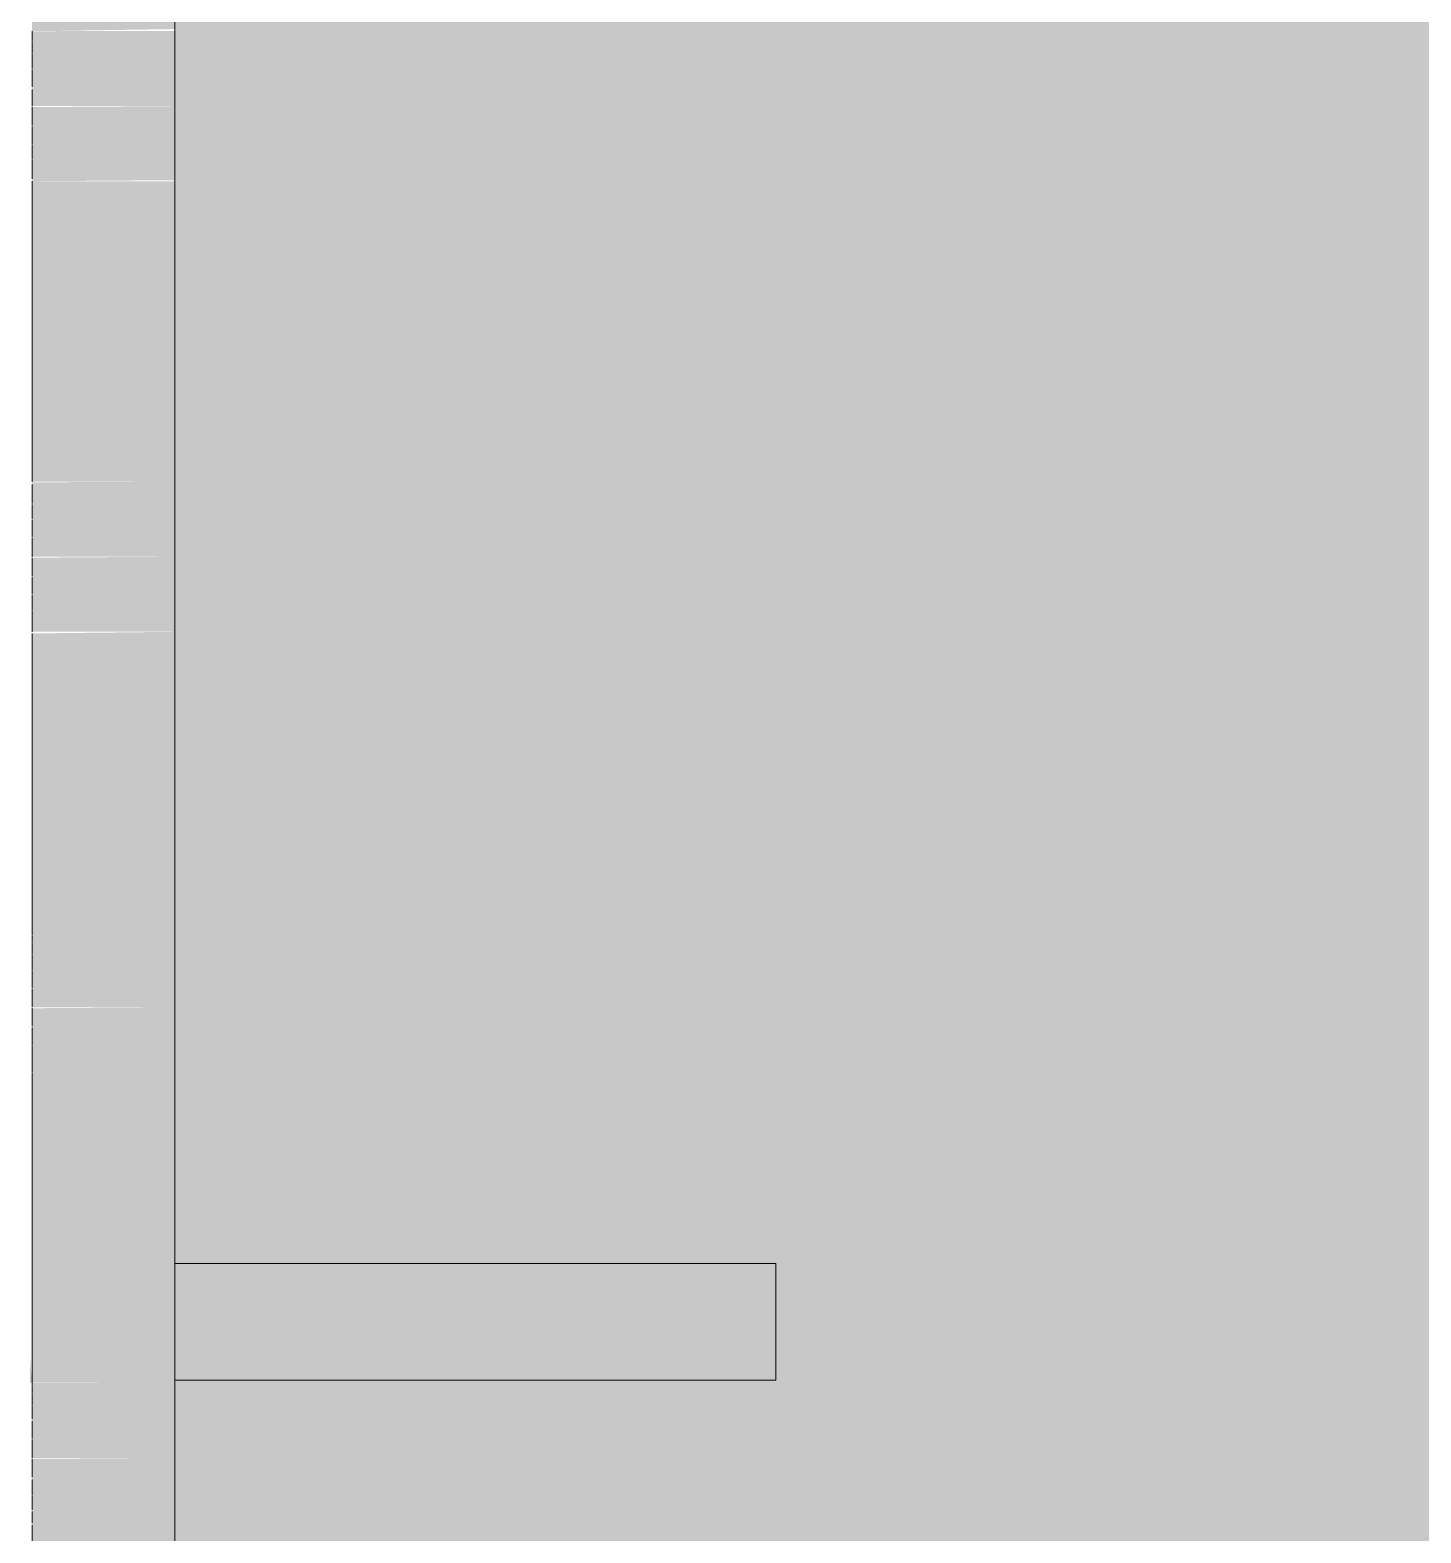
# Model space of a CAD drawing. Header units: millimetres. Extents: x 855 to 84199, y -1987 to 21700.
# Drawn here: x 29187.7 to 29372.8, y 1240 to 1440.1 of the extents above; entities that cross this region are included whole.
import ezdxf

# ---------------------------------------------------------------- set-up
doc = ezdxf.new("R2010")
doc.units = ezdxf.units.MM
doc.layers.add('A-WALL-PATT', color=7, linetype='Continuous', lineweight=9)
doc.layers.add('I-WALL', color=7, linetype='Continuous', lineweight=9)
for name, color, linetype, lineweight, true_color in [('I-FURN-10', 7, 'Continuous', 9, 0x888888), ('I-FURN-11', 7, 'Continuous', 9, 0x7f7f7f), ('I-FURN-12', 7, 'Continuous', 9, 0x838383), ('I-FURN-13', 7, 'Continuous', 9, 0x858585), ('I-FURN-2', 7, 'Continuous', 9, 0x949494), ('I-FURN-4', 7, 'Continuous', 9, 0x9e9e9e), ('I-FURN-5', 7, 'Continuous', 9, 0x818181), ('I-FURN-6', 9, 'Continuous', 9, 0x808080), ('I-FURN-7', 7, 'Continuous', 9, 0xc0c0c0), ('I-FURN-8', 7, 'Continuous', 9, 0xacacac), ('I-FURN-9', 7, 'Continuous', 9, 0x8d8d8d)]:
    doc.layers.add(name, color=color, linetype=linetype, lineweight=lineweight, true_color=true_color)
doc.layers.add('I-FURN-3', color=7, linetype='Continuous', lineweight=9, true_color=0x7f7f7f, transparency=0.7)

# ---------------------------------------------------------------- blocks, each defined once
blk = doc.blocks.new('Бизиборд лего - бизиборд 1_21б-32328682-Развертка 1_60-1')
at = {"layer": 'I-FURN-3'}
h = blk.add_hatch(color=256, dxfattribs=at)
h.paths.add_polyline_path([(100840, 500), (100840, 540), (100821, 540), (100821, 500)])
h.paths.add_polyline_path([(100821, 560), (100840, 560), (100840, 600), (100821, 600), (100821, 563.03)])
h.paths.add_polyline_path([(100821, 620), (100840, 620), (100840, 660), (100821, 660), (100821, 627.41)])
h.paths.add_polyline_path([(100821, 680), (100840, 680), (100840, 720), (100821, 719.96), (100821, 683.75)])
h.paths.add_polyline_path([(100823.69, 740), (100840, 740.08), (100840, 780), (100821, 780), (100821, 740), (100823.1, 740)])
h.paths.add_polyline_path([(100824.29, 800), (100840, 800), (100840, 840), (100821, 840), (100821, 800), (100823.1, 800)])
h.paths.add_polyline_path([(100825.47, 860), (100840, 860.19), (100840, 900), (100821, 900), (100821, 860), (100824.29, 860)])
h.paths.add_polyline_path([(100825.47, 920), (100840, 920), (100840, 960), (100821, 960), (100821, 920)])
h.paths.add_polyline_path([(100821, 980), (100840, 980), (100840, 1020), (100821, 1020), (100821, 981.52)])
h.paths.add_polyline_path([(100821, 1040), (100840, 1040), (100840, 1120), (100821, 1120), (100821, 1041.88)])
h.paths.add_polyline_path([(100821, 1140), (100840, 1140), (100840, 1180), (100821, 1180), (100821, 1140.47)])
h.paths.add_polyline_path([(100821, 1200), (100840, 1200), (100840, 1240), (100821, 1240), (100821, 1206.87)])
h.paths.add_polyline_path([(100821, 1260), (100840, 1260), (100840, 1300), (100821, 1300), (100821, 1263.21)])
h.paths.add_polyline_path([(100840, 1320), (100840, 1360), (100821, 1359.78), (100821, 1320), (100839.7, 1320)])
h.paths.add_polyline_path([(100825.47, 1380), (100840, 1380), (100840, 1420), (100821, 1420), (100821, 1380)])
h.paths.add_polyline_path([(100823.1, 1440), (100840, 1440.26), (100840, 1480), (100821, 1480), (100821, 1440), (100822.51, 1440)])
h.paths.add_polyline_path([(100821, 1500), (100840, 1500), (100840, 1540), (100821, 1540), (100821, 1500.62)])
h.paths.add_polyline_path([(100821, 1560), (100840, 1560), (100840, 1600), (100821, 1600), (100821, 1560.98)])
h.paths.add_polyline_path([(100821, 1620), (100840, 1620), (100840, 1700), (100821, 1699.81), (100821, 1621.34)])
h.paths.add_polyline_path([(100821, 1720), (100840, 1720), (100840, 1760), (100821, 1760), (100821, 1721.94)])
h.paths.add_polyline_path([(100821, 1780), (100840, 1780), (100840, 1820), (100821, 1820), (100821, 1782.3)])
h.paths.add_polyline_path([(100821, 1840), (100840, 1840.28), (100840, 1880), (100821, 1880), (100821, 1842.66)])
h.paths.add_polyline_path([(100839.7, 1900), (100840, 1900), (100840, 1940), (100821, 1940), (100821, 1900)])
h.paths.add_polyline_path([(100830.21, 1960), (100840, 1960), (100840, 2000), (100821, 2000), (100821, 1960), (100827.84, 1960)])
h.paths.add_polyline_path([(100821, 2020), (100840, 2020), (100840, 2060), (100821, 2059.96), (100821, 2027.77)])
h.paths.add_polyline_path([(100825.47, 2080), (100840, 2080.08), (100840, 2120), (100821, 2120), (100821, 2080), (100823.1, 2080)])
h.paths.add_polyline_path([(100821, 2140), (100840, 2140.02), (100840, 2180), (100821, 2180), (100821, 2140.44)])
h.paths.add_polyline_path([(100821, 2200), (100840, 2200), (100840, 2240), (100821, 2240), (100821, 2200.8)])
h = blk.add_hatch(color=256, dxfattribs=at)
h.paths.add_polyline_path([(100820.73, 500), (100821, 500), (100820.73, 514.74)])
h.paths.add_polyline_path([(100820.73, 560), (100821, 560), (100820.73, 563.03)])
h.paths.add_polyline_path([(100820.73, 620), (100821, 620), (100820.73, 627.41)])
h.paths.add_polyline_path([(100820.73, 740), (100821, 740.08), (100820.73, 740.08)])
h.paths.add_polyline_path([(100820.73, 800), (100821, 800), (100820.73, 800.44)])
h.paths.add_polyline_path([(100820.73, 860), (100821, 860), (100820.73, 860.8)])
h.paths.add_polyline_path([(100820.73, 920), (100821, 920), (100820.73, 925.19)])
h.paths.add_polyline_path([(100820.73, 1040), (100821, 1040), (100820.73, 1041.88)])
h.paths.add_polyline_path([(100820.73, 1140), (100821, 1140), (100820.73, 1140.47)])
h.paths.add_polyline_path([(100820.73, 1200), (100821, 1200), (100820.73, 1206.87)])
h.paths.add_polyline_path([(100820.73, 1260), (100821, 1260), (100820.73, 1263.21)])
h.paths.add_polyline_path([(100820.73, 1560), (100821, 1560), (100820.73, 1560.98)])
h.paths.add_polyline_path([(100820.73, 1620), (100821, 1620), (100820.73, 1621.34)])
h.paths.add_polyline_path([(100820.73, 1780), (100821, 1780), (100820.73, 1782.3)])
h.paths.add_polyline_path([(100820.73, 1840), (100821, 1840), (100820.73, 1842.66)])
h.paths.add_polyline_path([(100820.73, 1900), (100821, 1900), (100820.73, 1915.1)])
h.paths.add_polyline_path([(100820.73, 1960), (100821, 1960), (100820.73, 1963.38)])
h.paths.add_polyline_path([(100820.73, 2080), (100821, 2080.08), (100820.73, 2080.08)])
for points in [[(100821, 1430), (100840, 1430), (100840, 1440), (100821, 1439.98), (100821, 1432.21)], [(100821, 1420), (100840, 1420.14), (100840, 1430), (100821, 1429.87), (100821, 1420.14)], [(100821, 1370), (100840, 1370), (100840, 1380), (100821, 1379.9), (100821, 1371.85)], [(100833.18, 1360), (100840, 1360), (100840, 1370), (100821, 1369.87), (100821, 1360), (100832.59, 1360)], [(100837.33, 1310), (100840, 1310), (100840, 1320), (100821, 1319.98), (100821, 1310), (100834.96, 1310)], [(100823.1, 1300), (100840, 1300), (100840, 1310), (100821, 1309.87), (100821, 1300)], [(100896.62, 1260.36), (100920, 1260.36), (100920, 1275.87), (100840, 1275.87), (100840, 1260.36), (100858.68, 1260.36)], [(100821, 1250), (100840, 1250), (100840, 1260), (100821, 1259.98), (100821, 1251.13)], [(100821, 1240), (100840, 1240), (100840, 1250), (100821, 1249.87), (100821, 1240.32)]]:
    blk.add_hatch(color=256, dxfattribs=at).paths.add_polyline_path(points)
at = {"layer": 'I-FURN-10'}
for p, q in [((100840, 1435), (100840, 1437.07)), ((100840, 1437.07), (100840, 1430)), ((100840, 1430), (100840, 1435)), ((100840, 1430), (100840, 1430)), ((100840, 1380), (100840, 1420)), ((100840, 1380), (100840, 1420)), ((100840, 1375), (100840, 1377.07)), ((100840, 1377.07), (100840, 1370)), ((100840, 1370), (100840, 1375)), ((100840, 1370), (100840, 1360.34)), ((100840, 1360.34), (100840, 1370)), ((100840, 1320), (100840, 1359.78)), ((100840, 1320), (100840, 1359.78)), ((100840, 1310), (100840, 1310)), ((100840, 1310), (100840, 1310)), ((100840, 1275.87), (100840, 1300)), ((100840, 1275.87), (100840, 1300)), ((100920, 1275.87), (100840, 1275.87)), ((100840, 1260.36), (100840, 1275.87)), ((100840, 1260.36), (100840, 1275.87)), ((100840, 1260.36), (100840, 1275.87)), ((100920, 1260.36), (100920, 1275.87)), ((100840, 1260.36), (100920, 1260.36)), ((100840, 1260), (100840, 1260.36)), ((100840, 1260), (100840, 1260.36)), ((100840, 1250), (100840, 1255)), ((100840, 1255), (100840, 1250)), ((100840, 1250), (100840, 1250))]:
    blk.add_line(p, q, dxfattribs=at)
at = {"layer": 'I-FURN-11'}
for p, q in [((100840, 1420.34), (100840, 1440)), ((100840, 1440), (100840, 1432.59)), ((100840, 1430), (100840, 1440)), ((100840, 1420.34), (100840, 1440)), ((100840, 1420.34), (100840, 1440)), ((100840, 1420.34), (100840, 1440)), ((100840, 1420.34), (100840, 1440)), ((100840, 1439.66), (100840, 1440)), ((100840, 1440), (100840, 1430)), ((100840, 1420.34), (100840, 1440)), ((100840, 1420.34), (100840, 1440)), ((100840, 1420.34), (100840, 1440)), ((100840, 1432.59), (100840, 1439.66)), ((100840, 1439.66), (100840, 1437.07)), ((100840, 1437.07), (100840, 1439.66)), ((100840, 1439.66), (100840, 1430)), ((100840, 1430), (100840, 1439.66)), ((100840, 1430), (100840, 1439.66)), ((100840, 1439.66), (100840, 1430)), ((100840, 1439.66), (100840, 1435)), ((100840, 1438.66), (100840, 1439.66)), ((100840, 1439.66), (100840, 1430)), ((100840, 1438.66), (100840, 1439.66)), ((100840, 1438.66), (100840, 1430)), ((100840, 1430), (100840, 1438.66)), ((100840, 1430), (100840, 1438.66)), ((100840, 1438.66), (100840, 1430)), ((100840, 1438.66), (100840, 1437.07)), ((100840, 1430), (100840, 1438.66)), ((100840, 1430), (100840, 1438.66)), ((100840, 1438.66), (100840, 1435)), ((100840, 1430), (100840, 1438.66)), ((100840, 1432.59), (100840, 1438.66)), ((100840, 1437.07), (100840, 1435)), ((100840, 1435), (100840, 1437.07)), ((100840, 1437.07), (100840, 1430)), ((100840, 1430), (100840, 1435)), ((100840, 1435), (100840, 1430)), ((100840, 1435), (100840, 1432.59)), ((100840, 1432.59), (100840, 1435)), ((100840, 1435), (100840, 1430)), ((100840, 1435), (100840, 1432.59)), ((100840, 1430), (100840, 1432.59)), ((100840, 1432.59), (100840, 1430)), ((100840, 1432.59), (100840, 1430)), ((100840, 1430), (100840, 1432.59)), ((100840, 1432.59), (100840, 1430)), ((100840, 1430), (100840, 1432.59)), ((100840, 1430), (100840, 1432.59)), ((100840, 1432.59), (100840, 1430)), ((100840, 1432.59), (100840, 1430)), ((100840, 1430), (100840, 1432.59)), ((100840, 1430), (100840, 1421.34)), ((100840, 1421.34), (100840, 1430)), ((100840, 1430), (100840, 1430)), ((100840, 1430), (100840, 1421.34)), ((100840, 1421.34), (100840, 1430)), ((100840, 1430), (100840, 1430)), ((100840, 1430), (100840, 1430)), ((100840, 1430), (100840, 1430)), ((100840, 1430), (100840, 1430)), ((100840, 1430), (100840, 1430)), ((100840, 1430), (100840, 1430)), ((100840, 1430), (100840, 1430)), ((100840, 1430), (100840, 1430)), ((100840, 1430), (100840, 1425)), ((100840, 1425), (100840, 1430)), ((100840, 1430), (100840, 1430)), ((100840, 1430), (100840, 1422.93)), ((100840, 1422.93), (100840, 1430)), ((100840, 1430), (100840, 1430)), ((100840, 1430), (100840, 1430)), ((100840, 1430), (100840, 1430)), ((100840, 1430), (100840, 1430)), ((100840, 1430), (100840, 1430)), ((100840, 1430), (100840, 1430)), ((100840, 1430), (100840, 1430)), ((100840, 1430), (100840, 1430)), ((100840, 1430), (100840, 1430)), ((100840, 1430), (100840, 1430)), ((100840, 1430), (100840, 1430)), ((100840, 1430), (100840, 1430)), ((100840, 1430), (100840, 1430)), ((100840, 1430), (100840, 1430)), ((100840, 1430), (100840, 1422.93)), ((100840, 1425), (100840, 1430)), ((100840, 1425), (100840, 1430)), ((100840, 1430), (100840, 1425)), ((100840, 1430), (100840, 1430)), ((100840, 1422.93), (100840, 1430)), ((100840, 1430), (100840, 1422.93)), ((100840, 1430), (100840, 1430)), ((100840, 1430), (100840, 1430)), ((100840, 1430), (100840, 1430)), ((100840, 1430), (100840, 1430)), ((100840, 1430), (100840, 1430)), ((100840, 1420), (100840, 1430)), ((100840, 1430), (100840, 1420)), ((100840, 1430), (100840, 1430)), ((100840, 1430), (100840, 1430)), ((100840, 1430), (100840, 1430)), ((100840, 1430), (100840, 1430)), ((100840, 1430), (100840, 1430)), ((100840, 1430), (100840, 1430)), ((100840, 1430), (100840, 1430)), ((100840, 1430), (100840, 1430)), ((100840, 1430), (100840, 1430)), ((100840, 1430), (100840, 1430)), ((100840, 1430), (100840, 1430)), ((100840, 1430), (100840, 1430)), ((100840, 1430), (100840, 1430)), ((100840, 1430), (100840, 1430)), ((100840, 1430), (100840, 1430)), ((100840, 1430), (100840, 1430)), ((100840, 1430), (100840, 1430)), ((100840, 1430), (100840, 1430)), ((100840, 1430), (100840, 1430)), ((100840, 1430), (100840, 1430)), ((100840, 1430), (100840, 1430)), ((100840, 1430), (100840, 1430)), ((100840, 1430), (100840, 1430)), ((100840, 1425), (100840, 1430)), ((100840, 1430), (100840, 1425)), ((100840, 1430), (100840, 1430)), ((100840, 1430), (100840, 1430)), ((100840, 1421.34), (100840, 1430)), ((100840, 1430), (100840, 1421.34)), ((100840, 1420.34), (100840, 1430)), ((100840, 1430), (100840, 1422.93)), ((100840, 1422.93), (100840, 1425)), ((100840, 1422.93), (100840, 1421.34)), ((100840, 1421.34), (100840, 1422.93)), ((100840, 1421.34), (100840, 1422.93)), ((100840, 1422.93), (100840, 1421.34)), ((100840, 1422.93), (100840, 1420.34)), ((100840, 1421.34), (100840, 1421.34)), ((100840, 1379.66), (100840, 1380)), ((100840, 1380), (100840, 1379.66)), ((100840, 1380), (100840, 1377.07)), ((100840, 1378.66), (100840, 1380)), ((100840, 1360), (100840, 1379.66)), ((100840, 1370), (100840, 1379.66)), ((100840, 1379.66), (100840, 1370)), ((100840, 1360), (100840, 1379.66)), ((100840, 1379.66), (100840, 1378.66)), ((100840, 1378.66), (100840, 1379.66)), ((100840, 1360), (100840, 1379.66)), ((100840, 1360), (100840, 1379.66)), ((100840, 1377.07), (100840, 1379.66)), ((100840, 1379.66), (100840, 1375)), ((100840, 1379.66), (100840, 1370)), ((100840, 1370), (100840, 1379.66)), ((100840, 1360), (100840, 1379.66)), ((100840, 1370), (100840, 1379.66)), ((100840, 1379.66), (100840, 1372.59)), ((100840, 1360), (100840, 1379.66)), ((100840, 1360), (100840, 1379.66)), ((100840, 1378.66), (100840, 1379.66)), ((100840, 1379.66), (100840, 1378.66)), ((100840, 1360), (100840, 1379.66)), ((100840, 1370), (100840, 1378.66)), ((100840, 1378.66), (100840, 1370)), ((100840, 1378.66), (100840, 1370)), ((100840, 1370), (100840, 1378.66)), ((100840, 1378.66), (100840, 1378.66)), ((100840, 1377.07), (100840, 1378.66)), ((100840, 1378.66), (100840, 1370)), ((100840, 1378.66), (100840, 1377.07)), ((100840, 1377.07), (100840, 1378.66)), ((100840, 1372.59), (100840, 1378.66)), ((100840, 1377.07), (100840, 1370)), ((100840, 1370), (100840, 1377.07)), ((100840, 1370), (100840, 1377.07)), ((100840, 1377.07), (100840, 1372.59)), ((100840, 1370), (100840, 1377.07)), ((100840, 1370), (100840, 1377.07)), ((100840, 1372.59), (100840, 1377.07)), ((100840, 1377.07), (100840, 1370)), ((100840, 1377.07), (100840, 1375)), ((100840, 1375), (100840, 1377.07)), ((100840, 1377.07), (100840, 1370)), ((100840, 1370), (100840, 1375)), ((100840, 1375), (100840, 1372.59)), ((100840, 1375), (100840, 1372.59)), ((100840, 1370), (100840, 1375)), ((100840, 1375), (100840, 1370)), ((100840, 1375), (100840, 1370)), ((100840, 1372.59), (100840, 1375)), ((100840, 1372.59), (100840, 1370)), ((100840, 1372.59), (100840, 1370)), ((100840, 1372.59), (100840, 1370)), ((100840, 1372.59), (100840, 1370)), ((100840, 1370), (100840, 1372.59)), ((100840, 1372.59), (100840, 1370)), ((100840, 1370), (100840, 1372.59)), ((100840, 1370), (100840, 1372.59)), ((100840, 1372.59), (100840, 1370)), ((100840, 1370), (100840, 1372.59)), ((100840, 1372.59), (100840, 1370)), ((100840, 1370), (100840, 1372.59)), ((100840, 1372.59), (100840, 1370)), ((100840, 1370), (100840, 1372.59)), ((100840, 1370), (100840, 1372.59)), ((100840, 1370), (100840, 1370)), ((100840, 1370), (100840, 1361.34)), ((100840, 1361.34), (100840, 1370)), ((100840, 1370), (100840, 1370)), ((100840, 1370), (100840, 1370)), ((100840, 1370), (100840, 1370)), ((100840, 1370), (100840, 1361.34)), ((100840, 1361.34), (100840, 1370)), ((100840, 1370), (100840, 1370)), ((100840, 1370), (100840, 1370)), ((100840, 1370), (100840, 1370)), ((100840, 1370), (100840, 1370)), ((100840, 1370), (100840, 1370)), ((100840, 1370), (100840, 1365)), ((100840, 1365), (100840, 1370)), ((100840, 1370), (100840, 1370)), ((100840, 1361.34), (100840, 1370)), ((100840, 1370), (100840, 1367.41)), ((100840, 1370), (100840, 1370)), ((100840, 1370), (100840, 1370)), ((100840, 1370), (100840, 1370)), ((100840, 1370), (100840, 1370)), ((100840, 1370), (100840, 1370)), ((100840, 1370), (100840, 1370)), ((100840, 1360), (100840, 1370)), ((100840, 1370), (100840, 1360)), ((100840, 1370), (100840, 1367.41)), ((100840, 1367.41), (100840, 1370)), ((100840, 1370), (100840, 1370)), ((100840, 1367.41), (100840, 1370)), ((100840, 1370), (100840, 1367.41)), ((100840, 1370), (100840, 1370)), ((100840, 1370), (100840, 1370)), ((100840, 1362.93), (100840, 1370)), ((100840, 1370), (100840, 1360.34)), ((100840, 1361.34), (100840, 1370)), ((100840, 1370), (100840, 1361.34)), ((100840, 1360.34), (100840, 1370)), ((100840, 1370), (100840, 1360.34)), ((100840, 1370), (100840, 1370)), ((100840, 1370), (100840, 1370)), ((100840, 1370), (100840, 1370)), ((100840, 1370), (100840, 1370)), ((100840, 1370), (100840, 1370)), ((100840, 1370), (100840, 1367.41)), ((100840, 1367.41), (100840, 1370)), ((100840, 1370), (100840, 1370)), ((100840, 1360.34), (100840, 1370)), ((100840, 1370), (100840, 1361.34)), ((100840, 1370), (100840, 1370)), ((100840, 1370), (100840, 1361.34)), ((100840, 1361.34), (100840, 1370)), ((100840, 1370), (100840, 1370)), ((100840, 1365), (100840, 1370)), ((100840, 1370), (100840, 1360.34)), ((100840, 1370), (100840, 1370)), ((100840, 1370), (100840, 1370)), ((100840, 1370), (100840, 1367.41)), ((100840, 1365), (100840, 1370)), ((100840, 1370), (100840, 1370)), ((100840, 1370), (100840, 1370)), ((100840, 1370), (100840, 1370)), ((100840, 1370), (100840, 1370)), ((100840, 1370), (100840, 1370)), ((100840, 1370), (100840, 1370)), ((100840, 1370), (100840, 1370)), ((100840, 1370), (100840, 1370)), ((100840, 1370), (100840, 1370)), ((100840, 1370), (100840, 1370)), ((100840, 1370), (100840, 1370)), ((100840, 1370), (100840, 1370)), ((100840, 1370), (100840, 1367.41)), ((100840, 1360.34), (100840, 1370)), ((100840, 1370), (100840, 1367.41)), ((100840, 1367.41), (100840, 1370)), ((100840, 1365), (100840, 1370)), ((100840, 1370), (100840, 1365)), ((100840, 1367.41), (100840, 1370)), ((100840, 1370), (100840, 1365)), ((100840, 1367.41), (100840, 1370)), ((100840, 1370), (100840, 1367.41)), ((100840, 1365), (100840, 1370)), ((100840, 1370), (100840, 1367.41)), ((100840, 1367.41), (100840, 1361.34)), ((100840, 1367.41), (100840, 1365)), ((100840, 1367.41), (100840, 1365)), ((100840, 1365), (100840, 1367.41)), ((100840, 1365), (100840, 1367.41)), ((100840, 1367.41), (100840, 1365)), ((100840, 1367.41), (100840, 1361.34)), ((100840, 1360.34), (100840, 1365)), ((100840, 1365), (100840, 1362.93)), ((100840, 1362.93), (100840, 1365)), ((100840, 1365), (100840, 1362.93)), ((100840, 1362.93), (100840, 1365)), ((100840, 1365), (100840, 1362.93)), ((100840, 1361.34), (100840, 1365)), ((100840, 1360.34), (100840, 1362.93)), ((100840, 1362.93), (100840, 1360.34)), ((100840, 1361.34), (100840, 1362.93)), ((100840, 1362.93), (100840, 1360)), ((100840, 1361.34), (100840, 1360.34)), ((100840, 1360.34), (100840, 1361.34)), ((100840, 1360), (100840, 1360.34)), ((100840, 1319.66), (100840, 1320)), ((100840, 1319.66), (100840, 1320)), ((100840, 1319.66), (100840, 1320)), ((100840, 1320), (100840, 1317.07)), ((100840, 1319.66), (100840, 1320)), ((100840, 1319.66), (100840, 1320)), ((100840, 1319.66), (100840, 1320)), ((100840, 1320), (100840, 1319.66)), ((100840, 1319.66), (100840, 1320)), ((100840, 1319.66), (100840, 1320)), ((100840, 1319.66), (100840, 1320)), ((100840, 1319.66), (100840, 1320)), ((100840, 1310), (100840, 1319.66)), ((100840, 1319.66), (100840, 1319.66)), ((100840, 1319.66), (100840, 1310)), ((100840, 1310), (100840, 1319.66)), ((100840, 1319.66), (100840, 1310)), ((100840, 1310), (100840, 1319.66)), ((100840, 1319.66), (100840, 1318.66)), ((100840, 1318.66), (100840, 1319.66)), ((100840, 1319.66), (100840, 1310)), ((100840, 1317.07), (100840, 1319.66)), ((100840, 1307.47), (100840, 1319.54)), ((100840, 1307.47), (100840, 1319.54)), ((100840, 1307.47), (100840, 1319.54)), ((100840, 1307.47), (100840, 1319.54)), ((100840, 1307.47), (100840, 1319.54)), ((100840, 1307.47), (100840, 1319.54)), ((100840, 1307.47), (100840, 1319.54)), ((100840, 1307.47), (100840, 1319.54)), ((100840, 1310), (100840, 1318.66)), ((100840, 1318.66), (100840, 1318.66)), ((100840, 1318.66), (100840, 1310)), ((100840, 1318.66), (100840, 1310)), ((100840, 1310), (100840, 1318.66)), ((100840, 1318.66), (100840, 1310)), ((100840, 1310), (100840, 1318.66)), ((100840, 1318.66), (100840, 1317.07)), ((100840, 1317.07), (100840, 1318.66)), ((100840, 1318.66), (100840, 1310)), ((100840, 1310), (100840, 1318.66)), ((100840, 1310), (100840, 1318.66)), ((100840, 1318.66), (100840, 1318.66)), ((100840, 1318.66), (100840, 1310)), ((100840, 1317.07), (100840, 1310)), ((100840, 1317.07), (100840, 1315)), ((100840, 1315), (100840, 1317.07)), ((100840, 1310), (100840, 1317.07)), ((100840, 1310), (100840, 1317.07)), ((100840, 1317.07), (100840, 1310)), ((100840, 1315), (100840, 1310)), ((100840, 1310), (100840, 1315)), ((100840, 1315), (100840, 1312.59)), ((100840, 1310), (100840, 1315)), ((100840, 1315), (100840, 1310)), ((100840, 1310), (100840, 1315)), ((100840, 1312.59), (100840, 1310)), ((100840, 1310), (100840, 1312.59)), ((100840, 1312.59), (100840, 1310)), ((100840, 1310), (100840, 1310)), ((100840, 1310), (100840, 1310)), ((100840, 1310), (100840, 1310)), ((100840, 1310), (100840, 1310)), ((100840, 1310), (100840, 1310)), ((100840, 1310), (100840, 1310)), ((100840, 1310), (100840, 1310)), ((100840, 1310), (100840, 1310)), ((100840, 1310), (100840, 1310)), ((100840, 1310), (100840, 1310)), ((100840, 1310), (100840, 1310)), ((100840, 1310), (100840, 1305)), ((100840, 1305), (100840, 1310)), ((100840, 1310), (100840, 1310)), ((100840, 1300.34), (100840, 1310)), ((100840, 1310), (100840, 1300.34)), ((100840, 1310), (100840, 1301.34)), ((100840, 1301.34), (100840, 1310)), ((100840, 1310), (100840, 1310)), ((100840, 1310), (100840, 1310)), ((100840, 1310), (100840, 1310)), ((100840, 1310), (100840, 1310)), ((100840, 1305), (100840, 1310)), ((100840, 1310), (100840, 1300.34)), ((100840, 1310), (100840, 1310)), ((100840, 1310), (100840, 1310)), ((100840, 1310), (100840, 1310)), ((100840, 1310), (100840, 1310)), ((100840, 1300.34), (100840, 1310)), ((100840, 1310), (100840, 1300.34)), ((100840, 1310), (100840, 1310)), ((100840, 1310), (100840, 1310)), ((100840, 1310), (100840, 1310)), ((100840, 1310), (100840, 1310)), ((100840, 1300.34), (100840, 1310)), ((100840, 1310), (100840, 1300.34)), ((100840, 1310), (100840, 1310)), ((100840, 1310), (100840, 1310)), ((100840, 1310), (100840, 1310)), ((100840, 1302.93), (100840, 1310)), ((100840, 1310), (100840, 1300.34)), ((100840, 1310), (100840, 1310)), ((100840, 1310), (100840, 1300.34)), ((100840, 1302.93), (100840, 1310)), ((100840, 1310), (100840, 1310)), ((100840, 1307.41), (100840, 1310)), ((100840, 1310), (100840, 1307.41)), ((100840, 1310), (100840, 1310)), ((100840, 1310), (100840, 1301.34)), ((100840, 1301.34), (100840, 1310)), ((100840, 1310), (100840, 1310)), ((100840, 1310), (100840, 1310)), ((100840, 1310), (100840, 1310)), ((100840, 1310), (100840, 1310)), ((100840, 1310), (100840, 1310)), ((100840, 1310), (100840, 1310)), ((100840, 1310), (100840, 1310)), ((100840, 1310), (100840, 1310)), ((100840, 1310), (100840, 1310)), ((100840, 1310), (100840, 1310)), ((100840, 1310), (100840, 1310)), ((100840, 1310), (100840, 1310)), ((100840, 1310), (100840, 1310)), ((100840, 1310), (100840, 1310)), ((100840, 1310), (100840, 1310)), ((100840, 1301.34), (100840, 1310)), ((100840, 1310), (100840, 1302.93)), ((100840, 1310), (100840, 1310)), ((100840, 1300.34), (100840, 1310)), ((100840, 1310), (100840, 1300.34)), ((100840, 1310), (100840, 1310)), ((100840, 1310), (100840, 1310)), ((100840, 1310), (100840, 1310)), ((100840, 1310), (100840, 1305)), ((100840, 1300.34), (100840, 1310)), ((100840, 1310), (100840, 1310)), ((100840, 1310), (100840, 1310)), ((100840, 1310), (100840, 1310)), ((100840, 1310), (100840, 1305)), ((100840, 1307.41), (100840, 1310)), ((100840, 1300), (100840, 1307.41)), ((100840, 1300), (100840, 1307.41)), ((100840, 1300), (100840, 1307.41)), ((100840, 1300), (100840, 1307.41)), ((100840, 1300), (100840, 1307.41)), ((100840, 1300), (100840, 1307.41)), ((100840, 1300), (100840, 1307.41)), ((100840, 1300), (100840, 1307.41)), ((100840, 1300), (100840, 1307.41)), ((100840, 1300.34), (100840, 1305)), ((100840, 1305), (100840, 1300)), ((100840, 1305), (100840, 1300)), ((100840, 1300.34), (100840, 1302.93)), ((100840, 1301.34), (100840, 1302.93)), ((100840, 1302.93), (100840, 1301.34)), ((100840, 1300.34), (100840, 1301.34)), ((100840, 1300), (100840, 1300.34)), ((100840, 1275.87), (100840, 1260.36)), ((100840, 1260.36), (100840, 1275.87)), ((100840, 1255.16), (100840, 1260)), ((100840, 1255.16), (100840, 1260)), ((100840, 1260), (100840, 1250)), ((100840, 1250), (100840, 1260)), ((100840, 1255.16), (100840, 1260)), ((100840, 1255.16), (100840, 1260)), ((100840, 1255.16), (100840, 1260)), ((100840, 1260), (100840, 1259.66)), ((100840, 1259.66), (100840, 1260)), ((100840, 1255.16), (100840, 1260)), ((100840, 1255.16), (100840, 1260)), ((100840, 1259.66), (100840, 1260)), ((100840, 1260), (100840, 1259.66)), ((100840, 1255.16), (100840, 1260)), ((100840, 1259.66), (100840, 1250)), ((100840, 1250), (100840, 1259.66)), ((100840, 1259.66), (100840, 1258.66)), ((100840, 1258.66), (100840, 1259.66)), ((100840, 1257.07), (100840, 1259.66)), ((100840, 1259.66), (100840, 1255)), ((100840, 1258.66), (100840, 1259.66)), ((100840, 1259.66), (100840, 1259.66)), ((100840, 1259.66), (100840, 1258.66)), ((100840, 1255), (100840, 1259.66)), ((100840, 1259.66), (100840, 1259.66)), ((100840, 1259.66), (100840, 1250)), ((100840, 1258.66), (100840, 1257.07)), ((100840, 1257.07), (100840, 1258.66)), ((100840, 1250), (100840, 1258.66)), ((100840, 1258.66), (100840, 1255)), ((100840, 1258.66), (100840, 1257.07)), ((100840, 1257.07), (100840, 1258.66)), ((100840, 1258.66), (100840, 1257.07)), ((100840, 1255), (100840, 1258.66)), ((100840, 1250), (100840, 1258.66)), ((100840, 1258.66), (100840, 1258.66)), ((100840, 1258.66), (100840, 1255)), ((100840, 1258.66), (100840, 1257.07)), ((100840, 1250), (100840, 1258.66)), ((100840, 1257.07), (100840, 1250)), ((100840, 1250), (100840, 1257.07)), ((100840, 1257.07), (100840, 1255)), ((100840, 1255), (100840, 1257.07)), ((100840, 1257.07), (100840, 1255)), ((100840, 1250), (100840, 1257.07)), ((100840, 1255), (100840, 1257.07)), ((100840, 1257.07), (100840, 1250)), ((100840, 1250), (100840, 1257.07)), ((100840, 1257.07), (100840, 1255)), ((100840, 1257.07), (100840, 1255)), ((100840, 1243.08), (100840, 1255)), ((100840, 1250), (100840, 1255)), ((100840, 1255), (100840, 1252.59)), ((100840, 1243.08), (100840, 1255)), ((100840, 1243.08), (100840, 1255)), ((100840, 1243.08), (100840, 1255)), ((100840, 1243.08), (100840, 1255)), ((100840, 1255), (100840, 1250)), ((100840, 1252.59), (100840, 1255)), ((100840, 1255), (100840, 1252.59)), ((100840, 1243.08), (100840, 1255)), ((100840, 1243.08), (100840, 1255)), ((100840, 1250), (100840, 1255)), ((100840, 1255), (100840, 1252.59)), ((100840, 1255), (100840, 1252.59)), ((100840, 1250), (100840, 1255)), ((100840, 1255), (100840, 1250)), ((100840, 1250), (100840, 1255)), ((100840, 1255), (100840, 1252.59)), ((100840, 1255), (100840, 1252.59)), ((100840, 1243.08), (100840, 1255)), ((100840, 1252.59), (100840, 1250)), ((100840, 1252.59), (100840, 1250)), ((100840, 1250), (100840, 1252.59)), ((100840, 1252.59), (100840, 1250)), ((100840, 1250), (100840, 1252.59)), ((100840, 1252.59), (100840, 1250)), ((100840, 1250), (100840, 1252.59)), ((100840, 1252.59), (100840, 1250)), ((100840, 1250), (100840, 1252.59)), ((100840, 1250), (100840, 1252.59)), ((100840, 1252.59), (100840, 1250)), ((100840, 1250), (100840, 1252.59)), ((100840, 1252.59), (100840, 1250)), ((100840, 1252.59), (100840, 1250)), ((100840, 1252.59), (100840, 1250)), ((100840, 1252.59), (100840, 1250)), ((100840, 1252.59), (100840, 1250)), ((100840, 1250), (100840, 1250)), ((100840, 1250), (100840, 1250)), ((100840, 1250), (100840, 1250)), ((100840, 1250), (100840, 1250)), ((100840, 1250), (100840, 1250)), ((100840, 1250), (100840, 1250)), ((100840, 1250), (100840, 1250)), ((100840, 1250), (100840, 1250)), ((100840, 1250), (100840, 1250)), ((100840, 1250), (100840, 1250)), ((100840, 1250), (100840, 1250)), ((100840, 1250), (100840, 1250)), ((100840, 1250), (100840, 1245)), ((100840, 1245), (100840, 1250)), ((100840, 1250), (100840, 1250)), ((100840, 1250), (100840, 1250)), ((100840, 1250), (100840, 1250)), ((100840, 1250), (100840, 1250)), ((100840, 1250), (100840, 1250)), ((100840, 1250), (100840, 1250)), ((100840, 1250), (100840, 1250)), ((100840, 1250), (100840, 1242.93)), ((100840, 1241.34), (100840, 1250)), ((100840, 1250), (100840, 1250)), ((100840, 1250), (100840, 1250)), ((100840, 1242.93), (100840, 1250)), ((100840, 1250), (100840, 1242.93)), ((100840, 1250), (100840, 1250)), ((100840, 1250), (100840, 1250)), ((100840, 1250), (100840, 1242.93)), ((100840, 1242.93), (100840, 1250)), ((100840, 1250), (100840, 1250)), ((100840, 1250), (100840, 1250)), ((100840, 1250), (100840, 1250)), ((100840, 1250), (100840, 1250)), ((100840, 1250), (100840, 1250)), ((100840, 1250), (100840, 1250)), ((100840, 1250), (100840, 1250)), ((100840, 1250), (100840, 1247.41)), ((100840, 1247.41), (100840, 1250)), ((100840, 1250), (100840, 1250)), ((100840, 1250), (100840, 1250)), ((100840, 1250), (100840, 1250)), ((100840, 1250), (100840, 1250)), ((100840, 1250), (100840, 1250)), ((100840, 1247.41), (100840, 1250)), ((100840, 1250), (100840, 1245)), ((100840, 1250), (100840, 1250)), ((100840, 1250), (100840, 1250)), ((100840, 1242.93), (100840, 1250)), ((100840, 1250), (100840, 1242.93)), ((100840, 1250), (100840, 1250)), ((100840, 1250), (100840, 1250)), ((100840, 1250), (100840, 1250)), ((100840, 1250), (100840, 1250)), ((100840, 1250), (100840, 1250)), ((100840, 1250), (100840, 1250)), ((100840, 1250), (100840, 1250)), ((100840, 1250), (100840, 1250)), ((100840, 1250), (100840, 1250)), ((100840, 1250), (100840, 1245)), ((100840, 1242.93), (100840, 1250)), ((100840, 1250), (100840, 1250)), ((100840, 1247.41), (100840, 1250)), ((100840, 1250), (100840, 1242.93)), ((100840, 1250), (100840, 1250)), ((100840, 1250), (100840, 1241.34)), ((100840, 1241.34), (100840, 1250)), ((100840, 1250), (100840, 1242.93)), ((100840, 1247.41), (100840, 1250)), ((100840, 1247.41), (100840, 1250)), ((100840, 1250), (100840, 1247.41)), ((100840, 1250), (100840, 1250)), ((100840, 1250), (100840, 1240)), ((100840, 1247.41), (100840, 1250)), ((100840, 1245), (100840, 1247.41)), ((100840, 1240.34), (100840, 1247.41)), ((100840, 1245), (100840, 1247.41)), ((100840, 1240.34), (100840, 1247.41)), ((100840, 1247.41), (100840, 1245)), ((100840, 1240), (100840, 1247.41)), ((100840, 1240), (100840, 1245)), ((100840, 1245), (100840, 1240)), ((100840, 1245), (100840, 1242.93)), ((100840, 1240.34), (100840, 1245)), ((100840, 1245), (100840, 1242.93)), ((100840, 1241.34), (100840, 1242.93)), ((100840, 1241.34), (100840, 1242.93)), ((100840, 1242.93), (100840, 1241.34)), ((100840, 1241.34), (100840, 1242.93)), ((100840, 1241.34), (100840, 1242.93)), ((100840, 1241.34), (100840, 1242.93)), ((100840, 1241.34), (100840, 1242.93)), ((100840, 1241.34), (100840, 1242.93)), ((100840, 1240.34), (100840, 1242.93)), ((100840, 1242.93), (100840, 1240.34)), ((100840, 1242.93), (100840, 1240.34)), ((100840, 1242.93), (100840, 1240.34)), ((100840, 1242.93), (100840, 1241.34)), ((100840, 1241.34), (100840, 1242.93)), ((100840, 1241.34), (100840, 1240.34)), ((100840, 1240), (100840, 1241.07)), ((100840, 1240), (100840, 1241.07)), ((100840, 1240), (100840, 1241.07)), ((100840, 1240), (100840, 1241.07)), ((100840, 1240), (100840, 1241.07)), ((100840, 1240), (100840, 1241.07)), ((100840, 1240), (100840, 1241.07)), ((100840, 1240), (100840, 1241.07))]:
    blk.add_line(p, q, dxfattribs=at)
at = {"layer": 'I-FURN-12'}
for p, q in [((100840, 1430), (100840, 1430)), ((100840, 1430), (100840, 1430)), ((100840, 1370), (100840, 1370)), ((100840, 1370), (100840, 1370)), ((100840, 1310), (100840, 1310)), ((100840, 1310), (100840, 1310)), ((100840, 1260.36), (100840, 1275.87)), ((100840, 1260.36), (100840, 1275.87)), ((100840, 1260.36), (100840, 1275.87)), ((100840, 1250), (100840, 1250)), ((100840, 1250), (100840, 1250))]:
    blk.add_line(p, q, dxfattribs=at)
at = {"layer": 'I-FURN-13'}
for p, q in [((100840, 1430), (100840, 1430)), ((100840, 1430), (100840, 1430)), ((100840, 1378.66), (100840, 1370)), ((100840, 1370), (100840, 1378.66)), ((100840, 1370), (100840, 1370)), ((100840, 1310), (100840, 1310)), ((100840, 1310), (100840, 1310)), ((100840, 1275.87), (100840, 1260.36)), ((100840, 1250), (100840, 1250)), ((100840, 1250), (100840, 1250))]:
    blk.add_line(p, q, dxfattribs=at)
at = {"layer": 'I-FURN-2'}
for p, q in [((100840, 1430), (100840, 1421.34)), ((100840, 1421.34), (100840, 1430)), ((100840, 1430), (100840, 1430)), ((100840, 1380), (100840, 1420)), ((100840, 1380), (100840, 1420)), ((100840, 1370), (100840, 1365)), ((100840, 1365), (100840, 1370)), ((100840, 1370), (100840, 1370)), ((100840, 1320), (100840, 1359.78)), ((100840, 1320), (100840, 1359.78)), ((100840, 1310), (100840, 1300.34)), ((100840, 1300.34), (100840, 1310)), ((100840, 1310), (100840, 1310)), ((100840, 1275.87), (100840, 1300)), ((100840, 1275.87), (100840, 1300)), ((100840, 1275.87), (100920, 1275.87)), ((100920, 1275.87), (100840, 1275.87)), ((100840, 1260.36), (100840, 1275.87)), ((100840, 1260.36), (100840, 1275.87)), ((100920, 1260.36), (100920, 1275.87)), ((100920, 1260.36), (100920, 1275.87)), ((100840, 1260), (100840, 1260.36)), ((100920, 1260.36), (100840, 1260.36)), ((100840, 1260.36), (100920, 1260.36)), ((100840, 1260), (100840, 1260.36)), ((100840, 1250), (100840, 1241.34)), ((100840, 1241.34), (100840, 1250)), ((100840, 1250), (100840, 1250))]:
    blk.add_line(p, q, dxfattribs=at)
at = {"layer": 'I-FURN-4'}
for p, q in [((100840, 1430), (100840, 1430)), ((100840, 1430), (100840, 1430)), ((100840, 1380), (100840, 1420)), ((100840, 1380), (100840, 1420)), ((100840, 1370), (100840, 1370)), ((100840, 1370), (100840, 1370)), ((100840, 1320), (100840, 1359.78)), ((100840, 1320), (100840, 1359.78)), ((100840, 1310), (100840, 1310)), ((100840, 1310), (100840, 1310)), ((100840, 1275.87), (100840, 1300)), ((100840, 1275.87), (100840, 1300)), ((100840, 1260.36), (100840, 1275.87)), ((100840, 1260.36), (100840, 1275.87)), ((100920, 1275.87), (100840, 1275.87)), ((100840, 1275.87), (100920, 1275.87)), ((100840, 1260.36), (100840, 1275.87)), ((100920, 1260.36), (100920, 1275.87)), ((100920, 1260.36), (100920, 1275.87)), ((100840, 1260.36), (100920, 1260.36)), ((100920, 1260.36), (100840, 1260.36)), ((100840, 1260), (100840, 1260.36)), ((100840, 1260), (100840, 1260.36)), ((100840, 1250), (100840, 1250)), ((100840, 1250), (100840, 1250))]:
    blk.add_line(p, q, dxfattribs=at)
at = {"layer": 'I-FURN-5'}
for p, q in [((100840, 1438.66), (100840, 1432.59)), ((100840, 1430), (100840, 1438.66)), ((100840, 1432.59), (100840, 1430)), ((100840, 1430), (100840, 1430)), ((100840, 1375), (100840, 1370)), ((100840, 1370), (100840, 1375)), ((100840, 1365), (100840, 1370)), ((100840, 1370), (100840, 1362.93)), ((100840, 1361.34), (100840, 1365)), ((100840, 1362.93), (100840, 1360)), ((100840, 1360), (100840, 1361.34)), ((100840, 1318.66), (100840, 1310)), ((100840, 1310), (100840, 1318.66)), ((100840, 1305), (100840, 1310)), ((100840, 1310), (100840, 1305)), ((100840, 1300), (100840, 1305)), ((100840, 1305), (100840, 1300)), ((100840, 1275.87), (100840, 1260.36)), ((100840, 1240.34), (100840, 1250)), ((100840, 1250), (100840, 1245)), ((100840, 1250), (100840, 1250)), ((100840, 1245), (100840, 1240.34))]:
    blk.add_line(p, q, dxfattribs=at)
at = {"layer": 'I-FURN-6'}
for p, q in [((100840, 1420.34), (100840, 1440)), ((100840, 1420.34), (100840, 1440)), ((100840, 1360), (100840, 1379.66)), ((100840, 1360), (100840, 1379.66)), ((100840, 1319.66), (100840, 1320)), ((100840, 1319.66), (100840, 1320)), ((100840, 1307.47), (100840, 1319.54)), ((100840, 1307.47), (100840, 1319.54)), ((100840, 1300), (100840, 1307.41)), ((100840, 1300), (100840, 1307.41)), ((100840, 1260.36), (100840, 1275.87)), ((100840, 1260.36), (100840, 1275.87)), ((100840, 1260.36), (100840, 1275.87)), ((100840, 1255.16), (100840, 1260)), ((100840, 1255.16), (100840, 1260)), ((100840, 1243.08), (100840, 1255)), ((100840, 1243.08), (100840, 1255)), ((100840, 1241.34), (100840, 1242.93)), ((100840, 1241.34), (100840, 1242.93)), ((100840, 1240), (100840, 1241.07)), ((100840, 1240), (100840, 1241.07))]:
    blk.add_line(p, q, dxfattribs=at)
at = {"layer": 'I-FURN-7'}
for p, q in [((100840, 500), (100840, 2240)), ((100840, 1275.87), (100920, 1275.87)), ((100920, 1260.36), (100920, 1275.87)), ((100920, 1260.36), (100840, 1260.36))]:
    blk.add_line(p, q, dxfattribs=at)
at = {"layer": 'I-FURN-8'}
for p, q in [((100840, 1437.07), (100840, 1430)), ((100840, 1435), (100840, 1437.07)), ((100840, 1430), (100840, 1435)), ((100840, 1430), (100840, 1427.41)), ((100840, 1427.41), (100840, 1430)), ((100840, 1380), (100840, 1420)), ((100840, 1380), (100840, 1420)), ((100840, 1370), (100840, 1370)), ((100840, 1370), (100840, 1370)), ((100840, 1320), (100840, 1359.78)), ((100840, 1320), (100840, 1359.78)), ((100840, 1310), (100840, 1310)), ((100840, 1310), (100840, 1310)), ((100840, 1275.87), (100840, 1300)), ((100840, 1275.87), (100840, 1300)), ((100920, 1275.87), (100840, 1275.87)), ((100840, 1275.87), (100840, 1260.36)), ((100840, 1275.87), (100920, 1275.87)), ((100920, 1260.36), (100920, 1275.87)), ((100920, 1260.36), (100920, 1275.87)), ((100840, 1260.36), (100920, 1260.36)), ((100840, 1260), (100840, 1260.36)), ((100920, 1260.36), (100840, 1260.36)), ((100840, 1260), (100840, 1260.36)), ((100840, 1250), (100840, 1247.41)), ((100840, 1247.41), (100840, 1250)), ((100840, 1250), (100840, 1250))]:
    blk.add_line(p, q, dxfattribs=at)
at = {"layer": 'I-FURN-9'}
for p, q in [((100840, 1440), (100840, 1437.07)), ((100840, 1438.66), (100840, 1440)), ((100840, 1430), (100840, 1438.66)), ((100840, 1437.07), (100840, 1435)), ((100840, 1435), (100840, 1432.59)), ((100840, 1432.59), (100840, 1430)), ((100840, 1421.34), (100840, 1430)), ((100840, 1430), (100840, 1421.34)), ((100840, 1380), (100840, 1420)), ((100840, 1380), (100840, 1420)), ((100840, 1377.07), (100840, 1370)), ((100840, 1370), (100840, 1377.07)), ((100840, 1361.34), (100840, 1370)), ((100840, 1370), (100840, 1361.34)), ((100840, 1320), (100840, 1359.78)), ((100840, 1320), (100840, 1359.78)), ((100840, 1302.93), (100840, 1310)), ((100840, 1310), (100840, 1302.93)), ((100840, 1310), (100840, 1310)), ((100840, 1275.87), (100840, 1300)), ((100840, 1275.87), (100840, 1300)), ((100840, 1275.87), (100920, 1275.87)), ((100920, 1275.87), (100840, 1275.87)), ((100840, 1275.87), (100840, 1260.36)), ((100920, 1260.36), (100920, 1275.87)), ((100920, 1260.36), (100920, 1275.87)), ((100920, 1260.36), (100840, 1260.36)), ((100840, 1260), (100840, 1260.36)), ((100840, 1260), (100840, 1260.36)), ((100840, 1260.36), (100920, 1260.36)), ((100840, 1250), (100840, 1241.34)), ((100840, 1242.93), (100840, 1250)), ((100840, 1250), (100840, 1250)), ((100840, 1241.34), (100840, 1242.93))]:
    blk.add_line(p, q, dxfattribs=at)

msp = doc.modelspace()

# ---------------------------------------------------------------- hatches: boundary and pattern name
at = {"layer": 'A-WALL-PATT'}
msp.add_hatch(color=256, dxfattribs=at).paths.add_polyline_path([(29206.93, 100), (29537.93, 100), (29537.93, 3400), (29187.93, 3400), (29187.93, 2240), (29206.93, 2240), (29206.93, 2152.21), (29286.93, 2152.21), (29286.93, 2140.02), (29206.93, 2140), (29206.93, 2032.94), (29286.93, 2032.83), (29286.93, 2020.58), (29206.93, 2020.58), (29206.93, 1852.77), (29286.93, 1852.77), (29286.93, 1840.28), (29206.93, 1840), (29206.93, 1456.7), (29286.93, 1456.7), (29286.93, 1442.18), (29206.93, 1442.18), (29206.93, 1275.87), (29286.93, 1275.87), (29286.93, 1260.36), (29206.93, 1260.36), (29206.93, 996.54), (29286.93, 996.54), (29286.93, 981.12), (29206.93, 981.12), (29206.93, 877.78), (29286.93, 877.78), (29286.93, 860.19), (29206.93, 860), (29206.93, 500), (29187.93, 500), (29187.93, 100), (29202.93, 100)])

# ---------------------------------------------------------------- linework, layer by layer
at = {"layer": 'I-WALL'}
for p, q in [((29187.93, 1439.66), (29187.93, 1439.98)), ((29187.93, 1438.66), (29187.93, 1439.61)), ((29187.93, 1437.07), (29187.93, 1438.58)), ((29187.93, 1435), (29187.93, 1436.97)), ((29187.93, 1432.59), (29187.93, 1434.88)), ((29187.93, 1430), (29187.93, 1432.21)), ((29187.93, 1427.41), (29187.93, 1429.87)), ((29187.93, 1425), (29187.93, 1427.29)), ((29187.93, 1422.93), (29187.93, 1424.9)), ((29187.93, 1421.34), (29187.93, 1422.85)), ((29187.93, 1420.34), (29187.93, 1421.29)), ((29187.93, 1379.98), (29187.93, 1420)), ((29187.93, 1378.66), (29187.93, 1379.61)), ((29187.93, 1377.07), (29187.93, 1378.58)), ((29187.93, 1375), (29187.93, 1376.97)), ((29187.93, 1372.59), (29187.93, 1374.88)), ((29187.93, 1370), (29187.93, 1372.46)), ((29187.93, 1367.41), (29187.93, 1369.87)), ((29187.93, 1365), (29187.93, 1367.29)), ((29187.93, 1362.93), (29187.93, 1364.9)), ((29187.93, 1361.34), (29187.93, 1362.85)), ((29187.93, 1360.34), (29187.93, 1361.29)), ((29187.93, 1360), (29187.93, 1360.32)), ((29187.93, 1319.66), (29187.93, 1359.78)), ((29187.93, 1318.66), (29187.93, 1319.54)), ((29187.93, 1317.07), (29187.93, 1318.58)), ((29187.93, 1315), (29187.93, 1316.97)), ((29187.93, 1312.59), (29187.93, 1314.88)), ((29187.93, 1310), (29187.93, 1312.46)), ((29187.93, 1307.47), (29187.93, 1309.87)), ((29187.93, 1305), (29187.93, 1307.29)), ((29187.93, 1302.93), (29187.93, 1304.9)), ((29187.93, 1301.34), (29187.93, 1302.85)), ((29187.93, 1300.34), (29187.93, 1301.29)), ((29187.93, 1259.66), (29187.93, 1300.32)), ((29187.93, 1258.66), (29187.93, 1259.61)), ((29187.93, 1257.07), (29187.93, 1258.58)), ((29187.93, 1255.16), (29187.93, 1256.97)), ((29187.93, 1252.59), (29187.93, 1254.88)), ((29187.93, 1250), (29187.93, 1252.46)), ((29187.93, 1247.41), (29187.93, 1249.87)), ((29187.93, 1245), (29187.93, 1247.11)), ((29187.93, 1243.08), (29187.93, 1244.9)), ((29187.93, 1241.34), (29187.93, 1242.85)), ((29187.93, 1240.34), (29187.93, 1241.07)), ((29187.93, 1199.66), (29187.93, 1240.32))]:
    msp.add_line(p, q, dxfattribs=at)

# ---------------------------------------------------------------- block references
at = {"layer": 'I-FURN-2'}
msp.add_blockref('Бизиборд лего - бизиборд 1_21б-32328682-Развертка 1_60-1', (-71633.07, 0), dxfattribs=at)

doc.saveas('drawing.dxf')
